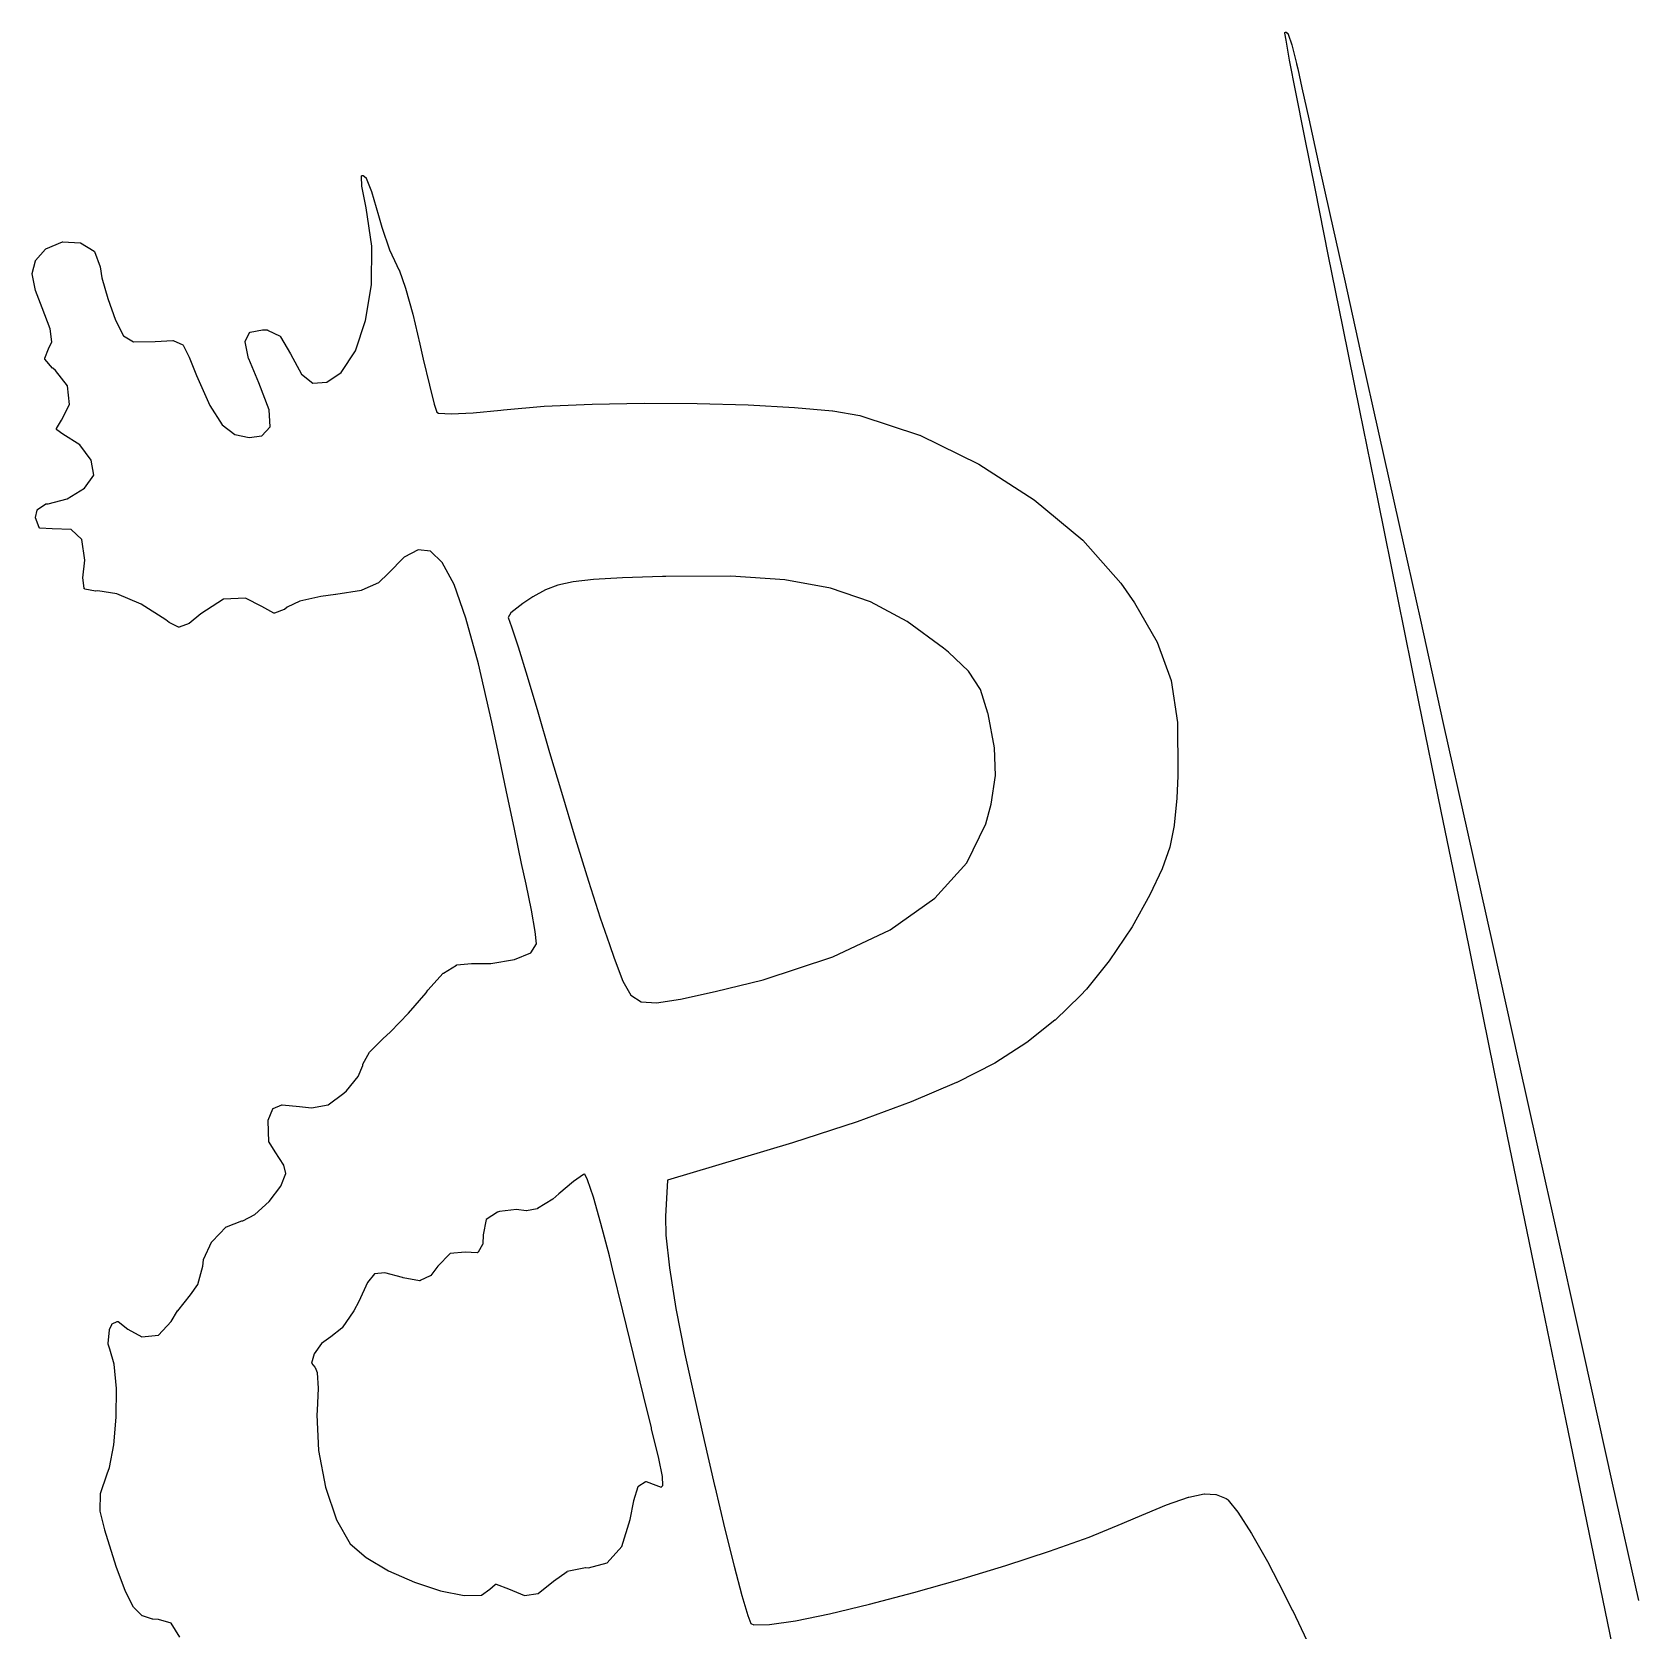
# Model space of a CAD drawing. Extents: x 42 to 258, y -102 to -28.
# Drawn here: x 113.97 to 122.33, y -86.21 to -77.87 of the extents above; entities that cross this region are included whole.
import ezdxf

# ---------------------------------------------------------------- set-up
doc = ezdxf.new("R2010")
doc.units = 0
doc.header["$MEASUREMENT"] = 0
doc.layers.add('BLACK', color=7, linetype='CONTINUOUS')

msp = doc.modelspace()

# ---------------------------------------------------------------- linework, layer by layer
at = {"layer": 'Black'}
for p, q in [((120.497, -77.876), (120.498, -77.8755)), ((120.497, -77.8772), (120.497, -77.876)), ((120.497, -77.8779), (120.497, -77.8772)), ((120.497, -77.8772), (120.497, -77.8772)), ((120.497, -77.8772), (120.497, -77.8772)), ((120.497, -77.8789), (120.497, -77.8779)), ((120.503, -77.9154), (120.497, -77.8789)), ((120.497, -77.8789), (120.497, -77.8789)), ((120.497, -77.8789), (120.497, -77.8789)), ((120.498, -77.8749), (120.499, -77.8742)), ((120.498, -77.8755), (120.498, -77.8749)), ((120.498, -77.8755), (120.498, -77.8755)), ((120.498, -77.8755), (120.498, -77.8755)), ((120.499, -77.8742), (120.5, -77.8738)), ((120.499, -77.8742), (120.499, -77.8742)), ((120.499, -77.8742), (120.499, -77.8742)), ((120.5, -77.8734), (120.501, -77.8733)), ((120.5, -77.8738), (120.5, -77.8734)), ((120.5, -77.8734), (120.5, -77.8734)), ((120.5, -77.8734), (120.5, -77.8734)), ((120.501, -77.8733), (120.502, -77.8731)), ((120.502, -77.8731), (120.502, -77.8731)), ((120.502, -77.8731), (120.502, -77.8732)), ((120.502, -77.8731), (120.502, -77.8731)), ((120.502, -77.8732), (120.504, -77.8735)), ((120.503, -77.9155), (120.503, -77.9154)), ((120.503, -77.9156), (120.503, -77.9155)), ((120.522, -78.0194), (120.503, -77.9156)), ((120.504, -77.8735), (120.504, -77.8735)), ((120.504, -77.8735), (120.504, -77.8735)), ((120.504, -77.8735), (120.505, -77.8741)), ((120.505, -77.8741), (120.505, -77.8744)), ((120.505, -77.8744), (120.505, -77.8744)), ((120.505, -77.8744), (120.505, -77.8744)), ((120.505, -77.8744), (120.513, -77.8811)), ((120.513, -77.8811), (120.513, -77.8814)), ((120.513, -77.8814), (120.513, -77.8816)), ((120.513, -77.8816), (120.514, -77.882)), ((120.514, -77.882), (120.514, -77.8824)), ((120.514, -77.8824), (120.514, -77.8828)), ((120.514, -77.8828), (120.514, -77.8831)), ((120.514, -77.8831), (120.534, -77.94)), ((120.555, -78.1868), (120.522, -78.0194)), ((120.522, -78.0194), (120.522, -78.0194)), ((120.522, -78.0194), (120.522, -78.0194)), ((120.534, -77.94), (120.534, -77.9402)), ((120.534, -77.9402), (120.534, -77.9404)), ((120.534, -77.9404), (120.558, -78.0377)), ((120.558, -78.0377), (120.558, -78.0378)), ((120.558, -78.0378), (120.558, -78.0379)), ((120.558, -78.0379), (120.564, -78.0652)), ((120.564, -78.0652), (120.586, -78.1633)), ((120.6, -78.414), (120.555, -78.1868)), ((120.555, -78.1868), (120.555, -78.1868)), ((120.555, -78.1868), (120.555, -78.1868)), ((120.586, -78.1633), (120.586, -78.1633)), ((120.586, -78.1633), (120.622, -78.3259)), ((120.622, -78.3259), (120.622, -78.3259)), ((120.622, -78.3259), (120.671, -78.549)), ((120.656, -78.6973), (120.6, -78.414)), ((120.6, -78.414), (120.6, -78.414)), ((120.6, -78.414), (120.6, -78.414)), ((120.671, -78.549), (120.671, -78.549)), ((120.671, -78.549), (120.733, -78.8286)), ((115.686, -78.6226), (115.687, -78.6222)), ((115.686, -78.623), (115.686, -78.6226)), ((115.686, -78.6233), (115.686, -78.623)), ((115.686, -78.6238), (115.686, -78.6233)), ((115.686, -78.6242), (115.686, -78.6238)), ((115.686, -78.6247), (115.686, -78.6242)), ((115.686, -78.6251), (115.686, -78.6247)), ((115.688, -78.6755), (115.686, -78.6251)), ((115.687, -78.6212), (115.688, -78.621)), ((115.687, -78.6215), (115.687, -78.6212)), ((115.687, -78.6218), (115.687, -78.6215)), ((115.687, -78.6222), (115.687, -78.6218)), ((115.688, -78.6206), (115.689, -78.6205)), ((115.688, -78.621), (115.688, -78.6206)), ((115.688, -78.6758), (115.688, -78.6755)), ((115.688, -78.6762), (115.688, -78.6758)), ((115.71, -78.7893), (115.688, -78.6762)), ((115.689, -78.6202), (115.69, -78.62)), ((115.689, -78.6203), (115.689, -78.6202)), ((115.689, -78.6205), (115.689, -78.6203)), ((115.69, -78.62), (115.691, -78.6199)), ((115.69, -78.62), (115.69, -78.62)), ((115.691, -78.6199), (115.692, -78.6199)), ((115.691, -78.6199), (115.691, -78.6199)), ((115.692, -78.6199), (115.692, -78.62)), ((115.692, -78.62), (115.692, -78.6201)), ((115.692, -78.6201), (115.693, -78.6203)), ((115.693, -78.6203), (115.693, -78.6204)), ((115.693, -78.6204), (115.694, -78.6207)), ((115.694, -78.6207), (115.694, -78.6209)), ((115.694, -78.6209), (115.709, -78.6322)), ((115.709, -78.6322), (115.709, -78.6325)), ((115.709, -78.6325), (115.709, -78.6328)), ((115.709, -78.6328), (115.71, -78.6332)), ((115.71, -78.6332), (115.71, -78.6334)), ((115.71, -78.6334), (115.71, -78.6339)), ((115.71, -78.6339), (115.71, -78.6343)), ((115.71, -78.6343), (115.738, -78.704)), ((115.738, -78.704), (115.738, -78.7042)), ((115.738, -78.7042), (115.738, -78.7045)), ((115.738, -78.7045), (115.774, -78.8293)), ((120.723, -79.0328), (120.656, -78.6973)), ((120.656, -78.6973), (120.656, -78.6973)), ((120.656, -78.6973), (120.656, -78.6973)), ((115.739, -78.9898), (115.71, -78.7893)), ((115.774, -78.8293), (115.774, -78.8293)), ((115.774, -78.8293), (115.774, -78.8294)), ((115.774, -78.8294), (115.791, -78.8903)), ((120.733, -78.8286), (120.807, -79.161)), ((115.791, -78.8903), (115.831, -79.0075)), ((113.987, -79.0642), (114.039, -79.0045)), ((114.039, -79.0041), (114.04, -79.0038)), ((114.039, -79.0044), (114.039, -79.0041)), ((114.039, -79.0045), (114.039, -79.0044)), ((114.04, -79.0035), (114.041, -79.0034)), ((114.04, -79.0038), (114.04, -79.0035)), ((114.041, -79.0032), (114.127, -78.9671)), ((114.041, -79.0034), (114.041, -79.0032)), ((114.127, -78.9671), (114.128, -78.967)), ((114.127, -78.9671), (114.127, -78.9671)), ((114.128, -78.9669), (114.129, -78.9668)), ((114.128, -78.967), (114.128, -78.9669)), ((114.129, -78.9668), (114.129, -78.9668)), ((114.129, -78.9668), (114.129, -78.9668)), ((114.129, -78.9668), (114.219, -78.9712)), ((114.219, -78.9712), (114.219, -78.9713)), ((114.219, -78.9713), (114.22, -78.9713)), ((114.22, -78.9713), (114.22, -78.9715)), ((114.22, -78.9715), (114.221, -78.9716)), ((114.221, -78.9716), (114.221, -78.9718)), ((114.221, -78.9718), (114.221, -78.9719)), ((114.221, -78.9719), (114.292, -79.0148)), ((114.292, -79.0148), (114.293, -79.0153)), ((114.293, -79.0153), (114.293, -79.0158)), ((114.293, -79.0158), (114.293, -79.0159)), ((114.293, -79.0159), (114.293, -79.0159)), ((114.293, -79.0159), (114.294, -79.0167)), ((114.294, -79.0167), (114.294, -79.0173)), ((114.294, -79.0173), (114.323, -79.0965)), ((115.737, -79.1907), (115.739, -78.9898)), ((115.831, -79.0075), (115.869, -79.089)), ((113.969, -79.131), (113.986, -79.0662)), ((113.986, -79.0656), (113.987, -79.0651)), ((113.986, -79.0659), (113.986, -79.0656)), ((113.986, -79.0662), (113.986, -79.0659)), ((113.987, -79.0644), (113.987, -79.0642)), ((113.987, -79.0646), (113.987, -79.0644)), ((113.987, -79.0651), (113.987, -79.0646)), ((114.323, -79.0965), (114.323, -79.097)), ((114.323, -79.097), (114.324, -79.0975)), ((114.324, -79.0975), (114.332, -79.1543)), ((115.869, -79.089), (115.88, -79.1125)), ((120.801, -79.4169), (120.723, -79.0328)), ((120.723, -79.0328), (120.723, -79.0328)), ((113.969, -79.1313), (113.969, -79.131)), ((113.969, -79.1315), (113.969, -79.1313)), ((113.969, -79.1321), (113.969, -79.1315)), ((113.969, -79.1328), (113.969, -79.1321)), ((113.969, -79.133), (113.969, -79.1328)), ((113.969, -79.1333), (113.969, -79.133)), ((113.986, -79.2196), (113.969, -79.1333)), ((114.332, -79.1543), (114.363, -79.2616)), ((115.707, -79.3773), (115.737, -79.1907)), ((115.88, -79.1125), (115.881, -79.1128)), ((115.881, -79.1128), (115.881, -79.1131)), ((115.881, -79.1131), (115.914, -79.2079)), ((120.807, -79.161), (120.892, -79.5421)), ((113.986, -79.22), (113.986, -79.2196)), ((113.986, -79.2205), (113.986, -79.22)), ((114.022, -79.3098), (113.986, -79.2205)), ((114.363, -79.2616), (114.404, -79.3743)), ((115.914, -79.2079), (115.914, -79.2081)), ((115.914, -79.2081), (115.914, -79.2082)), ((115.914, -79.2082), (115.953, -79.3439)), ((114.064, -79.4206), (114.022, -79.3098)), ((115.953, -79.3439), (115.953, -79.344)), ((115.953, -79.344), (115.953, -79.3441)), ((115.953, -79.3441), (115.99, -79.4995)), ((114.072, -79.4877), (114.064, -79.4206)), ((114.404, -79.3743), (114.445, -79.4572)), ((115.079, -79.4849), (115.102, -79.44)), ((115.102, -79.4389), (115.103, -79.4386)), ((115.102, -79.4391), (115.102, -79.4389)), ((115.102, -79.4396), (115.102, -79.4391)), ((115.102, -79.44), (115.102, -79.4396)), ((115.103, -79.4383), (115.104, -79.438)), ((115.103, -79.4386), (115.103, -79.4383)), ((115.104, -79.4377), (115.105, -79.4375)), ((115.104, -79.4379), (115.104, -79.4377)), ((115.104, -79.438), (115.104, -79.4379)), ((115.105, -79.4374), (115.169, -79.4245)), ((115.105, -79.4375), (115.105, -79.4374)), ((115.169, -79.4245), (115.17, -79.4245)), ((115.17, -79.4245), (115.171, -79.4244)), ((115.171, -79.4244), (115.194, -79.4258)), ((115.194, -79.4258), (115.194, -79.4259)), ((115.194, -79.4259), (115.195, -79.4259)), ((115.195, -79.4259), (115.195, -79.4261)), ((115.195, -79.4261), (115.196, -79.4263)), ((115.196, -79.4263), (115.196, -79.4263)), ((115.196, -79.4263), (115.196, -79.4264)), ((115.196, -79.4264), (115.262, -79.459)), ((115.654, -79.5346), (115.707, -79.3773)), ((120.887, -79.8457), (120.801, -79.4169)), ((120.801, -79.4169), (120.801, -79.4169)), ((114.035, -79.5725), (114.054, -79.525)), ((114.054, -79.5247), (114.072, -79.4877)), ((114.054, -79.5249), (114.054, -79.5247)), ((114.054, -79.525), (114.054, -79.5249)), ((114.445, -79.4572), (114.497, -79.488)), ((114.497, -79.488), (114.61, -79.4868)), ((114.61, -79.4868), (114.702, -79.4804)), ((114.702, -79.4804), (114.702, -79.4805)), ((114.702, -79.4805), (114.703, -79.4804)), ((114.703, -79.4804), (114.703, -79.4806)), ((114.703, -79.4806), (114.704, -79.4806)), ((114.704, -79.4806), (114.704, -79.4808)), ((114.704, -79.4808), (114.704, -79.4809)), ((114.704, -79.4809), (114.754, -79.5026)), ((114.754, -79.5026), (114.754, -79.5031)), ((114.754, -79.5031), (114.755, -79.5035)), ((114.755, -79.5035), (114.755, -79.5036)), ((114.755, -79.5036), (114.755, -79.5036)), ((114.755, -79.5036), (114.756, -79.5043)), ((114.756, -79.5043), (114.756, -79.5049)), ((114.756, -79.5049), (114.788, -79.567)), ((115.079, -79.4857), (115.079, -79.4849)), ((115.079, -79.4865), (115.079, -79.4857)), ((115.079, -79.4866), (115.079, -79.4865)), ((115.079, -79.4874), (115.079, -79.4866)), ((115.079, -79.4866), (115.079, -79.4866)), ((115.079, -79.4882), (115.079, -79.4874)), ((115.097, -79.575), (115.079, -79.4882)), ((115.262, -79.459), (115.263, -79.4594)), ((115.263, -79.4594), (115.263, -79.4597)), ((115.263, -79.4597), (115.263, -79.4599)), ((115.263, -79.4599), (115.264, -79.4601)), ((115.264, -79.4601), (115.264, -79.4605)), ((115.264, -79.4605), (115.264, -79.461)), ((115.264, -79.461), (115.316, -79.5495)), ((115.99, -79.4995), (115.99, -79.4996)), ((115.99, -79.4996), (115.99, -79.4996)), ((115.99, -79.4996), (116.007, -79.5774)), ((114.035, -79.5726), (114.035, -79.5725)), ((114.035, -79.5727), (114.035, -79.5726)), ((114.035, -79.5735), (114.035, -79.5727)), ((114.035, -79.5742), (114.035, -79.5735)), ((114.035, -79.5743), (114.035, -79.5742)), ((114.035, -79.5744), (114.035, -79.5743)), ((114.035, -79.5752), (114.035, -79.5744)), ((114.035, -79.5759), (114.035, -79.5752)), ((114.035, -79.576), (114.035, -79.5759)), ((114.035, -79.5761), (114.035, -79.576)), ((114.035, -79.5768), (114.035, -79.5761)), ((114.036, -79.5775), (114.035, -79.5768)), ((114.036, -79.5776), (114.036, -79.5775)), ((114.036, -79.5775), (114.036, -79.5775)), ((114.076, -79.6249), (114.036, -79.5776)), ((114.788, -79.567), (114.788, -79.5673)), ((114.788, -79.5673), (114.788, -79.5675)), ((114.788, -79.5675), (114.825, -79.6632)), ((115.098, -79.5754), (115.097, -79.575)), ((115.098, -79.5759), (115.098, -79.5754)), ((115.151, -79.7018), (115.098, -79.5759)), ((115.316, -79.5495), (115.316, -79.5496)), ((115.316, -79.5496), (115.316, -79.5497)), ((115.316, -79.5497), (115.372, -79.6567)), ((115.58, -79.6478), (115.654, -79.5346)), ((116.007, -79.5774), (116.039, -79.7128)), ((120.892, -79.5421), (120.987, -79.9682)), ((114.076, -79.6253), (114.076, -79.6249)), ((114.077, -79.6257), (114.076, -79.6253)), ((114.091, -79.6363), (114.077, -79.6257)), ((114.154, -79.7166), (114.091, -79.6363)), ((114.825, -79.6632), (114.896, -79.82)), ((115.372, -79.6567), (115.432, -79.7035)), ((115.505, -79.6981), (115.58, -79.6478)), ((114.164, -79.8145), (114.154, -79.7166)), ((115.205, -79.8422), (115.151, -79.7018)), ((115.432, -79.7035), (115.505, -79.6981)), ((116.039, -79.7128), (116.064, -79.8119)), ((114.123, -79.896), (114.164, -79.8145)), ((114.896, -79.82), (114.96, -79.9195)), ((115.209, -79.9315), (115.205, -79.8422)), ((116.064, -79.8119), (116.078, -79.8552)), ((116.078, -79.8552), (116.086, -79.8588)), ((116.086, -79.8588), (116.153, -79.8627)), ((116.153, -79.8627), (116.267, -79.8574)), ((116.267, -79.8574), (116.411, -79.8434)), ((116.411, -79.8434), (116.426, -79.8417)), ((116.426, -79.8417), (116.638, -79.8238)), ((116.426, -79.8417), (116.426, -79.8417)), ((116.426, -79.8417), (116.426, -79.8417)), ((116.638, -79.8237), (116.888, -79.8125)), ((116.638, -79.8238), (116.638, -79.8237)), ((116.638, -79.8238), (116.638, -79.8238)), ((116.888, -79.8125), (117.158, -79.8077)), ((116.888, -79.8125), (116.888, -79.8125)), ((116.888, -79.8125), (116.888, -79.8125)), ((117.158, -79.8077), (117.158, -79.8077)), ((117.158, -79.8077), (117.158, -79.8077)), ((117.158, -79.8077), (117.434, -79.809)), ((117.434, -79.809), (117.434, -79.8091)), ((117.434, -79.8091), (117.434, -79.8091)), ((117.434, -79.8091), (117.7, -79.8164)), ((117.7, -79.8164), (117.7, -79.8164)), ((117.7, -79.8164), (117.7, -79.8164)), ((117.7, -79.8164), (117.941, -79.8295)), ((117.941, -79.8295), (117.941, -79.8295)), ((117.941, -79.8295), (117.941, -79.8295)), ((117.941, -79.8295), (118.14, -79.8481)), ((118.14, -79.8481), (118.14, -79.8481)), ((118.14, -79.8481), (118.141, -79.8481)), ((118.141, -79.8481), (118.283, -79.872)), ((120.983, -80.3156), (120.887, -79.8457)), ((120.887, -79.8457), (120.887, -79.8457)), ((114.096, -79.9406), (114.097, -79.94)), ((114.096, -79.9408), (114.096, -79.9406)), ((114.096, -79.941), (114.096, -79.9408)), ((114.096, -79.9416), (114.096, -79.941)), ((114.096, -79.9423), (114.096, -79.9416)), ((114.096, -79.9425), (114.096, -79.9423)), ((114.097, -79.9427), (114.096, -79.9425)), ((114.097, -79.939), (114.123, -79.896)), ((114.097, -79.9392), (114.097, -79.939)), ((114.097, -79.9393), (114.097, -79.9392)), ((114.097, -79.94), (114.097, -79.9393)), ((114.097, -79.9433), (114.097, -79.9427)), ((114.097, -79.944), (114.097, -79.9433)), ((114.097, -79.9441), (114.097, -79.944)), ((114.097, -79.9443), (114.097, -79.9441)), ((114.098, -79.9448), (114.097, -79.9443)), ((114.098, -79.9453), (114.098, -79.9448)), ((114.098, -79.9454), (114.098, -79.9453)), ((114.098, -79.9456), (114.098, -79.9454)), ((114.96, -79.9195), (115.026, -79.9716)), ((115.166, -79.977), (115.209, -79.9315)), ((118.283, -79.872), (118.283, -79.872)), ((118.283, -79.872), (118.283, -79.8721)), ((118.283, -79.8721), (118.287, -79.8731)), ((118.287, -79.8731), (118.288, -79.8732)), ((118.288, -79.8732), (118.288, -79.8732)), ((118.288, -79.8732), (118.594, -79.9748)), ((114.129, -79.9686), (114.098, -79.9456)), ((114.129, -79.9687), (114.129, -79.9686)), ((114.129, -79.9689), (114.129, -79.9687)), ((114.217, -80.0245), (114.129, -79.9689)), ((114.276, -80.1041), (114.217, -80.0245)), ((115.026, -79.9716), (115.101, -79.9868)), ((115.101, -79.9868), (115.166, -79.977)), ((118.594, -79.9748), (118.595, -79.9749)), ((118.595, -79.9749), (118.595, -79.975)), ((118.595, -79.975), (118.902, -80.1246)), ((120.987, -79.9682), (121.091, -80.4352)), ((114.29, -80.1822), (114.276, -80.1041)), ((114.242, -80.2499), (114.29, -80.1822)), ((114.29, -80.1822), (114.29, -80.1822)), ((118.902, -80.1246), (118.902, -80.1248)), ((118.902, -80.1248), (118.902, -80.1249)), ((118.902, -80.1249), (119.191, -80.3109)), ((114.152, -80.3059), (114.242, -80.2499)), ((113.996, -80.3636), (113.997, -80.3631)), ((113.996, -80.3637), (113.996, -80.3636)), ((113.997, -80.3631), (113.998, -80.3625)), ((113.998, -80.3624), (114.041, -80.3324)), ((113.998, -80.3625), (113.998, -80.3624)), ((113.998, -80.3625), (113.998, -80.3625)), ((114.041, -80.3324), (114.042, -80.3322)), ((114.042, -80.3322), (114.042, -80.3319)), ((114.042, -80.3319), (114.043, -80.3319)), ((114.043, -80.3319), (114.043, -80.3317)), ((114.043, -80.3317), (114.044, -80.3317)), ((114.044, -80.3316), (114.052, -80.3314)), ((114.044, -80.3317), (114.044, -80.3316)), ((114.052, -80.3314), (114.152, -80.3059)), ((119.191, -80.3109), (119.191, -80.3111)), ((119.191, -80.3111), (119.191, -80.3112)), ((119.191, -80.3112), (119.444, -80.5219)), ((121.085, -80.8227), (120.983, -80.3156)), ((120.983, -80.3156), (120.983, -80.3156)), ((113.987, -80.4029), (113.996, -80.3654)), ((113.987, -80.4036), (113.987, -80.4029)), ((113.987, -80.4042), (113.987, -80.4036)), ((113.987, -80.4044), (113.987, -80.4042)), ((113.987, -80.4047), (113.987, -80.4044)), ((113.987, -80.4053), (113.987, -80.4047)), ((113.987, -80.4059), (113.987, -80.4053)), ((114.006, -80.4559), (113.987, -80.4059)), ((113.996, -80.3638), (113.996, -80.3637)), ((113.996, -80.3645), (113.996, -80.3638)), ((113.996, -80.3652), (113.996, -80.3645)), ((113.996, -80.3653), (113.996, -80.3652)), ((113.996, -80.3654), (113.996, -80.3653)), ((121.091, -80.4352), (121.203, -80.9393)), ((114.006, -80.4561), (114.006, -80.4559)), ((114.006, -80.4564), (114.006, -80.4561)), ((114.007, -80.4569), (114.006, -80.4564)), ((114.007, -80.4574), (114.007, -80.4569)), ((114.007, -80.4576), (114.007, -80.4574)), ((114.007, -80.4578), (114.007, -80.4576)), ((114.008, -80.4581), (114.007, -80.4578)), ((114.008, -80.4585), (114.008, -80.4581)), ((114.008, -80.4586), (114.008, -80.4585)), ((114.009, -80.4587), (114.008, -80.4586)), ((114.009, -80.4589), (114.009, -80.4587)), ((114.01, -80.4591), (114.009, -80.4589)), ((114.073, -80.4627), (114.01, -80.4591)), ((114.01, -80.4591), (114.01, -80.4591)), ((114.01, -80.4591), (114.01, -80.4591)), ((114.173, -80.4657), (114.073, -80.4627)), ((114.073, -80.4627), (114.073, -80.4627)), ((114.073, -80.4627), (114.073, -80.4627)), ((114.228, -80.5179), (114.173, -80.4657)), ((114.243, -80.6258), (114.228, -80.5179)), ((119.444, -80.5219), (119.444, -80.5222)), ((119.444, -80.5222), (119.444, -80.5224)), ((119.444, -80.5224), (119.642, -80.7461)), ((115.908, -80.6109), (115.825, -80.6951)), ((115.98, -80.5719), (115.908, -80.6109)), ((116.045, -80.5796), (115.98, -80.5719)), ((116.106, -80.6381), (116.045, -80.5796)), ((114.234, -80.7171), (114.243, -80.6258)), ((115.825, -80.6952), (115.776, -80.7425)), ((115.825, -80.6951), (115.825, -80.6951)), ((115.825, -80.6951), (115.825, -80.6952)), ((116.168, -80.7528), (116.106, -80.6381)), ((114.234, -80.7176), (114.234, -80.7171)), ((114.234, -80.7182), (114.234, -80.7176)), ((114.24, -80.772), (114.234, -80.7182)), ((114.24, -80.7726), (114.24, -80.772)), ((114.24, -80.7731), (114.24, -80.7726)), ((114.241, -80.7734), (114.24, -80.7731)), ((114.241, -80.7737), (114.241, -80.7734)), ((114.241, -80.7741), (114.241, -80.7737)), ((114.241, -80.7746), (114.241, -80.7741)), ((114.242, -80.7748), (114.241, -80.7746)), ((114.242, -80.7751), (114.242, -80.7748)), ((114.242, -80.7754), (114.242, -80.7751)), ((114.243, -80.7757), (114.242, -80.7754)), ((114.243, -80.7759), (114.243, -80.7757)), ((114.243, -80.776), (114.243, -80.7759)), ((114.244, -80.7762), (114.243, -80.776)), ((114.244, -80.7764), (114.244, -80.7762)), ((114.299, -80.787), (114.244, -80.7764)), ((115.774, -80.7434), (115.687, -80.7828)), ((115.775, -80.7429), (115.774, -80.7434)), ((115.776, -80.7425), (115.775, -80.7429)), ((116.23, -80.9275), (116.168, -80.7528)), ((116.644, -80.7813), (116.579, -80.8171)), ((116.709, -80.7557), (116.644, -80.7813)), ((116.788, -80.7381), (116.709, -80.7557)), ((116.895, -80.7262), (116.788, -80.7381)), ((117.046, -80.7179), (116.895, -80.7262)), ((117.254, -80.711), (117.046, -80.7179)), ((117.271, -80.7105), (117.254, -80.711)), ((117.254, -80.711), (117.254, -80.711)), ((117.61, -80.7091), (117.271, -80.7105)), ((117.891, -80.7283), (117.61, -80.7091)), ((118.129, -80.7717), (117.891, -80.7283)), ((118.337, -80.843), (118.129, -80.7717)), ((119.642, -80.7461), (119.642, -80.7463)), ((119.642, -80.7463), (119.642, -80.7465)), ((119.642, -80.7465), (119.713, -80.8478)), ((114.3, -80.787), (114.299, -80.787)), ((114.301, -80.787), (114.3, -80.787)), ((114.312, -80.786), (114.301, -80.787)), ((114.411, -80.8007), (114.312, -80.786)), ((114.537, -80.8544), (114.411, -80.8007)), ((114.666, -80.9366), (114.537, -80.8544)), ((114.967, -80.829), (114.849, -80.905)), ((115.081, -80.8244), (114.967, -80.829)), ((115.166, -80.868), (115.081, -80.8244)), ((115.364, -80.8403), (115.298, -80.8711)), ((115.473, -80.8144), (115.364, -80.8403)), ((115.55, -80.8042), (115.473, -80.8144)), ((115.551, -80.8042), (115.55, -80.8042)), ((115.55, -80.8042), (115.55, -80.8042)), ((115.685, -80.7832), (115.551, -80.8042)), ((115.686, -80.783), (115.685, -80.7832)), ((115.687, -80.7828), (115.686, -80.783)), ((116.526, -80.8513), (116.463, -80.9003)), ((116.579, -80.8171), (116.526, -80.8513)), ((118.529, -80.9458), (118.337, -80.843)), ((119.713, -80.8478), (119.713, -80.848)), ((119.713, -80.848), (119.713, -80.8482)), ((119.713, -80.8482), (119.832, -81.0531)), ((121.195, -81.3634), (121.085, -80.8227)), ((121.085, -80.8227), (121.085, -80.8227)), ((114.683, -80.9499), (114.666, -80.9366)), ((114.849, -80.905), (114.788, -80.9556)), ((115.228, -80.9018), (115.166, -80.868)), ((115.228, -80.9019), (115.228, -80.9018)), ((115.229, -80.9021), (115.228, -80.9019)), ((115.229, -80.9022), (115.229, -80.9021)), ((115.23, -80.9023), (115.229, -80.9022)), ((115.231, -80.9023), (115.23, -80.9024)), ((115.23, -80.9024), (115.23, -80.9023)), ((115.23, -80.9023), (115.23, -80.9023)), ((115.232, -80.9022), (115.231, -80.9023)), ((115.231, -80.9023), (115.231, -80.9023)), ((115.283, -80.883), (115.232, -80.9021)), ((115.232, -80.9021), (115.232, -80.9022)), ((115.284, -80.8826), (115.283, -80.883)), ((115.285, -80.8822), (115.284, -80.8826)), ((115.298, -80.8711), (115.285, -80.8822)), ((116.295, -81.1655), (116.23, -80.9275)), ((116.463, -80.9003), (116.449, -80.9251)), ((116.449, -80.9251), (116.467, -80.9726)), ((118.719, -81.0838), (118.529, -80.9458)), ((121.203, -80.9393), (121.322, -81.4765)), ((114.683, -80.9501), (114.683, -80.9499)), ((114.684, -80.9504), (114.683, -80.9501)), ((114.732, -80.9748), (114.684, -80.9504)), ((114.732, -80.975), (114.732, -80.9748)), ((114.732, -80.9748), (114.732, -80.9748)), ((114.733, -80.9751), (114.732, -80.975)), ((114.733, -80.9753), (114.733, -80.9751)), ((114.734, -80.9752), (114.733, -80.9753)), ((114.735, -80.9752), (114.734, -80.9753)), ((114.734, -80.9753), (114.734, -80.9752)), ((114.736, -80.975), (114.735, -80.9751)), ((114.735, -80.9751), (114.735, -80.9752)), ((114.735, -80.9752), (114.735, -80.9752)), ((114.787, -80.9565), (114.736, -80.975)), ((114.788, -80.956), (114.787, -80.9565)), ((114.787, -80.9565), (114.787, -80.9565)), ((114.787, -80.9565), (114.787, -80.9565)), ((114.788, -80.9556), (114.788, -80.9556)), ((114.788, -80.9556), (114.788, -80.9556)), ((114.788, -80.9556), (114.788, -80.956)), ((116.467, -80.9726), (116.467, -80.9727)), ((116.467, -80.9727), (116.467, -80.9728)), ((116.467, -80.9728), (116.501, -81.078)), ((116.501, -81.078), (116.501, -81.078)), ((116.501, -81.078), (116.501, -81.0781)), ((116.501, -81.0781), (116.548, -81.2297)), ((118.744, -81.1048), (118.719, -81.0838)), ((118.849, -81.2041), (118.744, -81.1048)), ((119.832, -81.0531), (119.832, -81.0535)), ((119.832, -81.0535), (119.832, -81.0539)), ((119.832, -81.0539), (119.905, -81.2527)), ((116.365, -81.4703), (116.295, -81.1655)), ((116.548, -81.2297), (116.548, -81.2297)), ((116.548, -81.2297), (116.548, -81.2297)), ((116.548, -81.2297), (116.604, -81.4168)), ((118.911, -81.2996), (118.849, -81.2041)), ((119.905, -81.2527), (119.905, -81.2532)), ((119.905, -81.2532), (119.905, -81.2537)), ((119.905, -81.2537), (119.938, -81.4714)), ((118.95, -81.4239), (118.911, -81.2996)), ((121.196, -81.3634), (121.195, -81.3634)), ((121.312, -81.9337), (121.196, -81.3634)), ((116.604, -81.4168), (116.604, -81.4168)), ((116.604, -81.4168), (116.604, -81.4169)), ((116.604, -81.4169), (116.666, -81.6284)), ((118.951, -81.4267), (118.95, -81.4239)), ((118.984, -81.604), (118.951, -81.4267)), ((116.398, -81.6257), (116.365, -81.4703)), ((119.938, -81.4714), (119.938, -81.4718)), ((119.938, -81.4718), (119.938, -81.4721)), ((119.938, -81.4721), (119.94, -81.7335)), ((121.322, -81.4765), (121.448, -82.0431)), ((118.99, -81.749), (118.984, -81.604)), ((116.44, -81.8254), (116.398, -81.6257)), ((116.398, -81.6257), (116.398, -81.6257)), ((116.666, -81.6284), (116.666, -81.6284)), ((116.666, -81.6284), (116.727, -81.8353)), ((118.966, -81.8973), (118.99, -81.749)), ((119.94, -81.7496), (119.934, -81.8659)), ((119.94, -81.7335), (119.94, -81.7337)), ((119.94, -81.7337), (119.94, -81.7338)), ((119.94, -81.7338), (119.94, -81.7496)), ((119.94, -81.7496), (119.94, -81.7496)), ((116.482, -82.0281), (116.44, -81.8254)), ((116.44, -81.8254), (116.44, -81.8254)), ((116.44, -81.8254), (116.44, -81.8254)), ((116.727, -81.8353), (116.727, -81.8353)), ((116.727, -81.8353), (116.799, -82.0751)), ((119.934, -81.8661), (119.921, -82.0076)), ((119.934, -81.8659), (119.934, -81.866)), ((119.934, -81.866), (119.934, -81.8661)), ((118.938, -81.9994), (118.966, -81.8973)), ((121.434, -82.5301), (121.312, -81.9337)), ((121.312, -81.9337), (121.312, -81.9337)), ((116.52, -82.2072), (116.482, -82.0281)), ((116.482, -82.0281), (116.482, -82.0281)), ((116.482, -82.0281), (116.482, -82.0281)), ((118.84, -82.2039), (118.938, -81.9994)), ((119.921, -82.0082), (119.898, -82.1218)), ((119.921, -82.0076), (119.921, -82.0079)), ((119.921, -82.0079), (119.921, -82.0082)), ((116.799, -82.0751), (116.799, -82.0751)), ((116.799, -82.0751), (116.869, -82.2996)), ((121.448, -82.0431), (121.58, -82.635)), ((119.897, -82.1224), (119.857, -82.2342)), ((119.898, -82.1218), (119.897, -82.1221)), ((119.897, -82.1221), (119.897, -82.1224)), ((116.543, -82.3151), (116.52, -82.2072)), ((116.52, -82.2072), (116.52, -82.2072)), ((116.52, -82.2072), (116.52, -82.2072)), ((118.673, -82.3884), (118.84, -82.2039)), ((119.857, -82.2346), (119.794, -82.3707)), ((119.857, -82.2342), (119.857, -82.2344)), ((119.857, -82.2344), (119.857, -82.2346)), ((116.571, -82.4498), (116.543, -82.3151)), ((116.869, -82.2996), (116.93, -82.4906)), ((116.59, -82.5614), (116.571, -82.4498)), ((118.44, -82.5522), (118.673, -82.3884)), ((119.794, -82.371), (119.701, -82.5368)), ((119.794, -82.3707), (119.794, -82.3708)), ((119.794, -82.3708), (119.794, -82.371)), ((116.93, -82.4906), (116.977, -82.63)), ((119.701, -82.5372), (119.582, -82.7137)), ((119.701, -82.5368), (119.701, -82.537)), ((119.701, -82.537), (119.701, -82.5372)), ((121.56, -83.1486), (121.434, -82.5301)), ((121.434, -82.5301), (121.434, -82.5301)), ((116.598, -82.6257), (116.59, -82.5614)), ((118.142, -82.6943), (118.44, -82.5522)), ((116.482, -82.7082), (116.568, -82.6719)), ((116.568, -82.6719), (116.598, -82.6257)), ((116.977, -82.63), (117.002, -82.6998)), ((117.002, -82.6998), (117.047, -82.8195)), ((117.779, -82.8136), (118.142, -82.6943)), ((121.58, -82.635), (121.716, -83.2483)), ((116.031, -82.8679), (116.111, -82.7789)), ((116.111, -82.7789), (116.112, -82.7784)), ((116.112, -82.778), (116.18, -82.7366)), ((116.112, -82.7784), (116.112, -82.778)), ((116.18, -82.7364), (116.181, -82.7362)), ((116.18, -82.7365), (116.18, -82.7364)), ((116.18, -82.7366), (116.18, -82.7365)), ((116.181, -82.7362), (116.181, -82.736)), ((116.181, -82.736), (116.182, -82.736)), ((116.182, -82.7359), (116.258, -82.7285)), ((116.182, -82.736), (116.182, -82.7359)), ((116.258, -82.7285), (116.36, -82.7279)), ((116.258, -82.7285), (116.258, -82.7286)), ((116.258, -82.7286), (116.258, -82.7285)), ((116.36, -82.7279), (116.482, -82.7082)), ((119.582, -82.7141), (119.464, -82.8616)), ((119.582, -82.7137), (119.582, -82.7139)), ((119.582, -82.7139), (119.582, -82.7141)), ((116.022, -82.8803), (116.031, -82.8681)), ((116.031, -82.868), (116.031, -82.8679)), ((116.031, -82.8681), (116.031, -82.868)), ((117.047, -82.8195), (117.089, -82.8934)), ((117.528, -82.8744), (117.779, -82.8136)), ((119.464, -82.8618), (119.433, -82.895)), ((119.464, -82.8616), (119.464, -82.8617)), ((119.464, -82.8617), (119.464, -82.8618)), ((115.93, -82.988), (116.022, -82.8803)), ((117.089, -82.8934), (117.142, -82.9288)), ((117.142, -82.9288), (117.223, -82.9336)), ((117.223, -82.9336), (117.347, -82.9134)), ((117.347, -82.9134), (117.528, -82.8744)), ((119.433, -82.8952), (119.3, -83.0239)), ((119.433, -82.895), (119.433, -82.8951)), ((119.433, -82.8951), (119.433, -82.8952)), ((115.836, -83.085), (115.93, -82.988)), ((119.299, -83.0242), (119.153, -83.1399)), ((119.3, -83.024), (119.299, -83.0242)), ((119.3, -83.0239), (119.3, -83.024)), ((115.728, -83.1902), (115.796, -83.1206)), ((115.796, -83.1205), (115.797, -83.1204)), ((115.796, -83.1206), (115.796, -83.1205)), ((115.797, -83.1204), (115.836, -83.085)), ((115.693, -83.2523), (115.727, -83.1913)), ((115.727, -83.1913), (115.728, -83.1907)), ((115.728, -83.1907), (115.728, -83.1902)), ((119.153, -83.1402), (118.985, -83.247)), ((119.153, -83.1399), (119.153, -83.1401)), ((119.153, -83.1401), (119.153, -83.1402)), ((121.658, -83.6277), (121.56, -83.1486)), ((121.56, -83.1486), (121.56, -83.1486)), ((115.668, -83.3177), (115.692, -83.2607)), ((115.692, -83.2607), (115.693, -83.2542)), ((115.693, -83.2524), (115.693, -83.2523)), ((115.693, -83.2525), (115.693, -83.2524)), ((115.693, -83.2532), (115.693, -83.2525)), ((115.693, -83.254), (115.693, -83.2532)), ((115.693, -83.2541), (115.693, -83.254)), ((115.693, -83.2542), (115.693, -83.2541)), ((118.985, -83.2472), (118.787, -83.3488)), ((118.985, -83.247), (118.985, -83.2471)), ((118.985, -83.2471), (118.985, -83.2472)), ((121.716, -83.2483), (121.857, -83.8792)), ((115.607, -83.3914), (115.668, -83.3177)), ((118.786, -83.349), (118.55, -83.4495)), ((118.787, -83.3489), (118.786, -83.349)), ((118.787, -83.3488), (118.787, -83.3489)), ((115.511, -83.4654), (115.594, -83.4039)), ((115.594, -83.4039), (115.607, -83.3914)), ((118.55, -83.4496), (118.268, -83.5529)), ((118.55, -83.4495), (118.55, -83.4495)), ((118.55, -83.4495), (118.55, -83.4496)), ((115.2, -83.5442), (115.223, -83.4862)), ((115.223, -83.4853), (115.224, -83.4848)), ((115.223, -83.4858), (115.223, -83.4853)), ((115.223, -83.486), (115.223, -83.4858)), ((115.223, -83.4862), (115.223, -83.486)), ((115.224, -83.4844), (115.225, -83.4841)), ((115.224, -83.4846), (115.224, -83.4844)), ((115.224, -83.4848), (115.224, -83.4846)), ((115.225, -83.4836), (115.226, -83.4835)), ((115.225, -83.4837), (115.225, -83.4836)), ((115.225, -83.4841), (115.225, -83.4837)), ((115.226, -83.4835), (115.27, -83.4645)), ((115.27, -83.4644), (115.271, -83.4643)), ((115.27, -83.4645), (115.27, -83.4644)), ((115.271, -83.4643), (115.272, -83.4641)), ((115.271, -83.4643), (115.271, -83.4643)), ((115.272, -83.4641), (115.272, -83.4642)), ((115.272, -83.4642), (115.272, -83.4642)), ((115.272, -83.4642), (115.363, -83.4732)), ((115.363, -83.4732), (115.363, -83.4732)), ((115.363, -83.4732), (115.363, -83.4732)), ((115.363, -83.4732), (115.425, -83.4802)), ((115.425, -83.4802), (115.511, -83.4654)), ((115.199, -83.5478), (115.2, -83.5448)), ((115.199, -83.5485), (115.199, -83.5478)), ((115.199, -83.5492), (115.199, -83.5485)), ((115.203, -83.6576), (115.199, -83.5492)), ((115.2, -83.5445), (115.2, -83.5442)), ((115.2, -83.5448), (115.2, -83.5445)), ((118.268, -83.5529), (117.931, -83.6629)), ((118.268, -83.5529), (118.268, -83.5529)), ((118.268, -83.5529), (118.268, -83.5529)), ((115.203, -83.6581), (115.203, -83.6576)), ((115.203, -83.6585), (115.203, -83.6581)), ((115.203, -83.6589), (115.203, -83.6585)), ((115.204, -83.6593), (115.203, -83.6589)), ((115.204, -83.6597), (115.204, -83.6593)), ((115.204, -83.6601), (115.204, -83.6597)), ((115.235, -83.7091), (115.204, -83.6601)), ((117.931, -83.6629), (117.531, -83.7835)), ((117.931, -83.6629), (117.931, -83.6629)), ((117.931, -83.6629), (117.931, -83.6629)), ((121.817, -84.4036), (121.658, -83.6277)), ((121.658, -83.6277), (121.658, -83.6277)), ((115.28, -83.7796), (115.235, -83.7091)), ((115.235, -83.7091), (115.235, -83.7091)), ((115.235, -83.7091), (115.235, -83.7091)), ((115.291, -83.8225), (115.28, -83.7796)), ((117.531, -83.7835), (117.28, -83.857)), ((117.531, -83.7835), (117.531, -83.7835)), ((117.531, -83.7835), (117.531, -83.7835)), ((115.266, -83.8888), (115.291, -83.8225)), ((116.79, -83.8649), (116.714, -83.9297)), ((116.843, -83.8281), (116.79, -83.8649)), ((116.849, -83.8261), (116.843, -83.8281)), ((116.864, -83.8552), (116.849, -83.8261)), ((116.894, -83.946), (116.864, -83.8552)), ((117.28, -83.857), (117.27, -84.0473)), ((115.204, -83.9689), (115.266, -83.8888)), ((116.682, -83.9563), (116.603, -84.0061)), ((116.683, -83.9559), (116.682, -83.9561)), ((116.682, -83.9561), (116.682, -83.9563)), ((116.714, -83.9297), (116.683, -83.9559)), ((116.714, -83.9297), (116.714, -83.9297)), ((116.714, -83.9297), (116.714, -83.9297)), ((116.932, -84.0827), (116.894, -83.946)), ((121.857, -83.8792), (121.888, -84.018)), ((115.067, -84.0688), (115.13, -84.0372)), ((115.13, -84.0372), (115.204, -83.9689)), ((116.394, -84.0244), (116.335, -84.0628)), ((116.405, -84.0213), (116.394, -84.0244)), ((116.493, -84.0108), (116.405, -84.0213)), ((116.544, -84.0176), (116.493, -84.0108)), ((116.545, -84.0176), (116.544, -84.0176)), ((116.546, -84.0176), (116.545, -84.0176)), ((116.601, -84.0068), (116.546, -84.0176)), ((116.602, -84.0065), (116.601, -84.0068)), ((116.601, -84.0068), (116.601, -84.0068)), ((116.601, -84.0068), (116.601, -84.0068)), ((116.603, -84.0062), (116.602, -84.0065)), ((116.603, -84.0061), (116.603, -84.0061)), ((116.603, -84.0061), (116.603, -84.0062)), ((121.888, -84.018), (121.888, -84.018)), ((121.888, -84.018), (122.053, -84.761)), ((114.907, -84.1768), (114.98, -84.1015)), ((114.98, -84.1012), (114.981, -84.1009)), ((114.98, -84.1014), (114.98, -84.1012)), ((114.98, -84.1015), (114.98, -84.1014)), ((114.981, -84.1005), (114.982, -84.1004)), ((114.981, -84.1009), (114.981, -84.1005)), ((114.982, -84.1003), (115.062, -84.0693)), ((114.982, -84.1004), (114.982, -84.1003)), ((115.062, -84.0693), (115.063, -84.0692)), ((115.063, -84.069), (115.067, -84.0688)), ((115.063, -84.0692), (115.063, -84.069)), ((116.335, -84.0628), (116.319, -84.1428)), ((116.977, -84.2523), (116.932, -84.0827)), ((117.27, -84.0473), (117.272, -84.1444)), ((114.862, -84.2712), (114.906, -84.1781)), ((114.906, -84.1774), (114.907, -84.1768)), ((114.906, -84.1781), (114.906, -84.1774)), ((116.316, -84.1923), (116.293, -84.233)), ((116.317, -84.1907), (116.316, -84.1912)), ((116.316, -84.1912), (116.316, -84.1918)), ((116.316, -84.1918), (116.316, -84.192)), ((116.316, -84.192), (116.316, -84.1923)), ((116.319, -84.1428), (116.317, -84.1901)), ((116.317, -84.1901), (116.317, -84.1904)), ((116.317, -84.1904), (116.317, -84.1907)), ((117.272, -84.1444), (117.291, -84.3141)), ((114.858, -84.3063), (114.862, -84.2727)), ((114.862, -84.2719), (114.862, -84.2712)), ((114.862, -84.2727), (114.862, -84.2719)), ((116.148, -84.2407), (116.083, -84.3064)), ((116.226, -84.2336), (116.148, -84.2407)), ((116.289, -84.2356), (116.226, -84.2336)), ((116.29, -84.2355), (116.289, -84.2356)), ((116.289, -84.2356), (116.289, -84.2356)), ((116.289, -84.2356), (116.289, -84.2356)), ((116.291, -84.2353), (116.29, -84.2355)), ((116.292, -84.2349), (116.291, -84.2353)), ((116.291, -84.2353), (116.291, -84.2353)), ((116.291, -84.2353), (116.291, -84.2353)), ((116.293, -84.2338), (116.292, -84.2344)), ((116.292, -84.2344), (116.292, -84.2344)), ((116.292, -84.2344), (116.292, -84.2345)), ((116.292, -84.2345), (116.292, -84.2349)), ((116.293, -84.233), (116.293, -84.2331)), ((116.293, -84.2331), (116.293, -84.2332)), ((116.293, -84.2332), (116.293, -84.2338)), ((116.993, -84.3201), (116.977, -84.2523)), ((114.833, -84.4008), (114.858, -84.3063)), ((115.754, -84.3459), (115.717, -84.3903)), ((115.807, -84.3412), (115.754, -84.3459)), ((115.899, -84.3651), (115.807, -84.3412)), ((115.902, -84.366), (115.899, -84.3651)), ((115.903, -84.366), (115.902, -84.366)), ((115.903, -84.3661), (115.903, -84.366)), ((115.988, -84.3818), (115.903, -84.3661)), ((116.044, -84.3565), (115.991, -84.3814)), ((116.045, -84.3563), (116.044, -84.3565)), ((116.046, -84.3555), (116.045, -84.3558)), ((116.045, -84.3558), (116.045, -84.3562)), ((116.045, -84.3562), (116.045, -84.3563)), ((116.083, -84.3064), (116.046, -84.355)), ((116.046, -84.355), (116.046, -84.3552)), ((116.046, -84.3552), (116.046, -84.3555)), ((117.047, -84.5384), (116.993, -84.3201)), ((116.993, -84.3201), (116.993, -84.3201)), ((117.291, -84.3141), (117.324, -84.5258)), ((114.728, -84.539), (114.795, -84.4557)), ((114.795, -84.4557), (114.833, -84.4008)), ((115.717, -84.3903), (115.671, -84.4898)), ((115.989, -84.3818), (115.988, -84.3818)), ((115.99, -84.3819), (115.989, -84.3818)), ((115.991, -84.3816), (115.99, -84.3818)), ((115.99, -84.3818), (115.99, -84.3818)), ((115.99, -84.3818), (115.99, -84.3819)), ((115.991, -84.3814), (115.991, -84.3816)), ((121.963, -85.1113), (121.817, -84.4036)), ((121.817, -84.4036), (121.817, -84.4036)), ((114.694, -84.594), (114.727, -84.5395)), ((114.727, -84.5395), (114.728, -84.5393)), ((114.728, -84.5393), (114.728, -84.539)), ((115.646, -84.5396), (115.584, -84.6279)), ((115.671, -84.4899), (115.646, -84.539)), ((115.646, -84.539), (115.646, -84.5393)), ((115.646, -84.5393), (115.646, -84.5396)), ((115.671, -84.4898), (115.671, -84.4899)), ((115.671, -84.4899), (115.671, -84.4899)), ((117.103, -84.7671), (117.047, -84.5384)), ((117.047, -84.5384), (117.047, -84.5384)), ((117.324, -84.5258), (117.371, -84.7643)), ((114.372, -84.6361), (114.384, -84.6092)), ((114.384, -84.6092), (114.385, -84.6086)), ((114.384, -84.6092), (114.384, -84.6092)), ((114.384, -84.6092), (114.384, -84.6092)), ((114.385, -84.6078), (114.386, -84.6073)), ((114.385, -84.6086), (114.385, -84.6078)), ((114.385, -84.6078), (114.385, -84.6078)), ((114.385, -84.6078), (114.385, -84.6078)), ((114.386, -84.6073), (114.386, -84.6068)), ((114.386, -84.6068), (114.386, -84.6068)), ((114.386, -84.6068), (114.387, -84.6068)), ((114.387, -84.6068), (114.412, -84.5943)), ((114.412, -84.5941), (114.413, -84.594)), ((114.412, -84.5942), (114.412, -84.5941)), ((114.412, -84.5943), (114.412, -84.5942)), ((114.413, -84.594), (114.414, -84.5938)), ((114.414, -84.5938), (114.414, -84.5938)), ((114.414, -84.5938), (114.414, -84.5938)), ((114.414, -84.5938), (114.415, -84.5939)), ((114.415, -84.5939), (114.415, -84.5939)), ((114.415, -84.5939), (114.416, -84.594)), ((114.416, -84.594), (114.416, -84.594)), ((114.416, -84.594), (114.416, -84.5943)), ((114.416, -84.5943), (114.417, -84.5946)), ((114.417, -84.5946), (114.417, -84.5947)), ((114.417, -84.5947), (114.417, -84.5948)), ((114.417, -84.5948), (114.468, -84.6339)), ((114.627, -84.6655), (114.694, -84.594)), ((115.584, -84.6284), (115.583, -84.6289)), ((115.584, -84.6279), (115.584, -84.6284)), ((114.364, -84.7099), (114.365, -84.7098)), ((114.365, -84.7106), (114.364, -84.7099)), ((114.365, -84.7096), (114.372, -84.6376)), ((114.365, -84.7098), (114.365, -84.7096)), ((114.365, -84.7113), (114.365, -84.7106)), ((114.365, -84.7115), (114.365, -84.7113)), ((114.365, -84.7117), (114.365, -84.7115)), ((114.374, -84.7379), (114.365, -84.7117)), ((114.372, -84.6369), (114.372, -84.6361)), ((114.372, -84.6376), (114.372, -84.6369)), ((114.468, -84.6339), (114.541, -84.6747)), ((114.541, -84.6747), (114.627, -84.6655)), ((115.477, -84.709), (115.439, -84.7635)), ((115.526, -84.6745), (115.477, -84.709)), ((115.583, -84.6289), (115.526, -84.6742)), ((115.526, -84.6742), (115.526, -84.6743)), ((115.526, -84.6743), (115.526, -84.6743)), ((115.526, -84.6743), (115.526, -84.6744)), ((115.526, -84.6744), (115.526, -84.6745)), ((114.397, -84.8176), (114.374, -84.7379)), ((115.439, -84.7635), (115.425, -84.8119)), ((117.155, -84.9796), (117.103, -84.7671)), ((117.103, -84.7671), (117.103, -84.7671)), ((117.371, -84.7643), (117.415, -84.9687)), ((122.053, -84.761), (122.053, -84.761)), ((122.053, -84.761), (122.203, -85.4368)), ((114.408, -84.9438), (114.397, -84.8176)), ((115.425, -84.8119), (115.443, -84.8327)), ((115.443, -84.8327), (115.444, -84.8334)), ((115.444, -84.8334), (115.444, -84.8341)), ((115.444, -84.8341), (115.455, -84.8597)), ((115.455, -84.8597), (115.455, -84.8605)), ((115.455, -84.8605), (115.455, -84.8613)), ((115.455, -84.8613), (115.459, -84.9415)), ((114.407, -85.0923), (114.408, -84.9438)), ((115.459, -84.9419), (115.455, -85.0576)), ((115.459, -84.9415), (115.459, -84.9417)), ((115.459, -84.9417), (115.459, -84.9419)), ((117.196, -85.1491), (117.155, -84.9796)), ((117.155, -84.9796), (117.155, -84.9796)), ((117.155, -84.9796), (117.155, -84.9796)), ((117.415, -84.9687), (117.471, -85.2154)), ((114.395, -85.238), (114.407, -85.0923)), ((115.455, -85.0577), (115.453, -85.0813)), ((115.453, -85.0813), (115.462, -85.267)), ((115.455, -85.0576), (115.455, -85.0577)), ((115.455, -85.0577), (115.455, -85.0577)), ((122.095, -85.754), (121.963, -85.1113)), ((121.963, -85.1113), (121.963, -85.1113)), ((117.197, -85.1535), (117.196, -85.1491)), ((117.196, -85.1491), (117.196, -85.1491)), ((117.234, -85.3077), (117.197, -85.1535)), ((117.197, -85.1535), (117.197, -85.1535)), ((114.372, -85.3561), (114.395, -85.238)), ((115.462, -85.267), (115.498, -85.4581)), ((117.471, -85.2154), (117.525, -85.4493)), ((114.361, -85.3881), (114.372, -85.3561)), ((117.254, -85.4028), (117.234, -85.3077)), ((114.325, -85.4903), (114.361, -85.3881)), ((114.361, -85.3881), (114.361, -85.3881)), ((114.361, -85.3881), (114.361, -85.3881)), ((115.498, -85.4581), (115.555, -85.6287)), ((117.104, -85.5283), (117.128, -85.4544)), ((117.128, -85.4544), (117.129, -85.4537)), ((117.129, -85.4528), (117.13, -85.4523)), ((117.129, -85.4529), (117.129, -85.4528)), ((117.129, -85.453), (117.129, -85.4529)), ((117.129, -85.4537), (117.129, -85.453)), ((117.13, -85.4518), (117.164, -85.4296)), ((117.13, -85.4523), (117.13, -85.4518)), ((117.164, -85.4296), (117.165, -85.4294)), ((117.165, -85.4291), (117.166, -85.429)), ((117.165, -85.4294), (117.165, -85.4291)), ((117.166, -85.4289), (117.167, -85.4288)), ((117.166, -85.429), (117.166, -85.4289)), ((117.166, -85.4289), (117.166, -85.4289)), ((117.167, -85.4288), (117.167, -85.4288)), ((117.167, -85.4288), (117.168, -85.4288)), ((117.168, -85.4288), (117.168, -85.429)), ((117.168, -85.429), (117.169, -85.4291)), ((117.169, -85.4291), (117.22, -85.4469)), ((117.22, -85.4469), (117.22, -85.4469)), ((117.22, -85.4469), (117.22, -85.447)), ((117.22, -85.447), (117.247, -85.4573)), ((117.247, -85.4573), (117.256, -85.4484)), ((117.256, -85.4484), (117.254, -85.4028)), ((117.525, -85.4493), (117.525, -85.4493)), ((117.525, -85.4493), (117.526, -85.4548)), ((117.526, -85.4548), (117.579, -85.6764)), ((122.203, -85.4368), (122.203, -85.4368)), ((122.203, -85.4368), (122.339, -86.0484)), ((114.324, -85.5813), (114.325, -85.4918)), ((114.325, -85.4911), (114.325, -85.4903)), ((114.325, -85.4918), (114.325, -85.4911)), ((117.086, -85.6258), (117.104, -85.5289)), ((117.104, -85.5286), (117.104, -85.5283)), ((117.104, -85.5289), (117.104, -85.5286)), ((119.881, -85.5506), (119.995, -85.5098)), ((119.995, -85.5098), (119.996, -85.5098)), ((119.996, -85.5097), (120.077, -85.4926)), ((119.996, -85.5098), (119.996, -85.5097)), ((120.077, -85.4926), (120.078, -85.4925)), ((120.077, -85.4926), (120.077, -85.4926)), ((120.078, -85.4925), (120.137, -85.4959)), ((120.137, -85.4959), (120.138, -85.496)), ((120.138, -85.496), (120.139, -85.4962)), ((120.139, -85.4962), (120.191, -85.5168)), ((120.191, -85.5168), (120.191, -85.5171)), ((120.191, -85.5171), (120.192, -85.5174)), ((120.192, -85.5174), (120.201, -85.5245)), ((120.201, -85.5245), (120.202, -85.5249)), ((120.202, -85.5249), (120.202, -85.5254)), ((120.202, -85.5254), (120.252, -85.5876)), ((114.324, -85.5819), (114.324, -85.5813)), ((114.324, -85.5826), (114.324, -85.5819)), ((114.348, -85.6812), (114.324, -85.5826)), ((115.555, -85.6287), (115.627, -85.7528)), ((117.042, -85.7666), (117.086, -85.6258)), ((119.65, -85.6479), (119.718, -85.6185)), ((119.718, -85.6184), (119.88, -85.5507)), ((119.718, -85.6185), (119.718, -85.6184)), ((119.718, -85.6185), (119.718, -85.6185)), ((119.88, -85.5507), (119.881, -85.5507)), ((119.881, -85.5507), (119.881, -85.5506)), ((120.252, -85.5876), (120.252, -85.5879)), ((120.252, -85.5879), (120.252, -85.5881)), ((120.252, -85.5881), (120.323, -85.699)), ((114.348, -85.6814), (114.348, -85.6812)), ((114.348, -85.6815), (114.348, -85.6814)), ((114.407, -85.871), (114.348, -85.6815)), ((117.579, -85.6764), (117.628, -85.8694)), ((119.477, -85.718), (119.65, -85.6479)), ((120.323, -85.699), (120.323, -85.6991)), ((120.323, -85.6991), (120.323, -85.6992)), ((120.323, -85.6992), (120.406, -85.8456)), ((115.627, -85.7528), (115.709, -85.8253)), ((116.966, -85.8528), (117.042, -85.7666)), ((119.043, -85.8666), (119.271, -85.7918)), ((119.271, -85.7918), (119.477, -85.718)), ((122.215, -86.3347), (122.095, -85.754)), ((122.095, -85.754), (122.095, -85.754)), ((122.095, -85.754), (122.095, -85.754)), ((114.407, -85.8711), (114.407, -85.871)), ((114.407, -85.8712), (114.407, -85.8711)), ((114.455, -86.0012), (114.407, -85.8712)), ((115.709, -85.8253), (115.826, -85.8945)), ((116.758, -85.896), (116.852, -85.8772)), ((116.852, -85.8772), (116.853, -85.8772)), ((116.853, -85.8772), (116.854, -85.8772)), ((116.854, -85.8772), (116.868, -85.8786)), ((116.868, -85.8786), (116.966, -85.8528)), ((117.628, -85.8694), (117.668, -86.0233)), ((118.803, -85.9394), (119.043, -85.8666)), ((120.406, -85.8456), (120.406, -85.8457)), ((120.406, -85.8457), (120.406, -85.8458)), ((120.406, -85.8458), (120.493, -86.0145)), ((115.826, -85.8945), (115.962, -85.9539)), ((115.962, -85.9539), (116.098, -85.9981)), ((116.355, -85.9888), (116.382, -85.9649)), ((116.382, -85.9648), (116.383, -85.9644)), ((116.382, -85.9649), (116.382, -85.9648)), ((116.382, -85.9648), (116.382, -85.9648)), ((116.383, -85.9644), (116.383, -85.964)), ((116.383, -85.964), (116.384, -85.964)), ((116.384, -85.9638), (116.385, -85.9636)), ((116.384, -85.9639), (116.384, -85.9638)), ((116.384, -85.964), (116.384, -85.9639)), ((116.385, -85.9636), (116.385, -85.9636)), ((116.385, -85.9636), (116.385, -85.9636)), ((116.385, -85.9636), (116.386, -85.9638)), ((116.386, -85.9638), (116.387, -85.9639)), ((116.387, -85.9639), (116.387, -85.9639)), ((116.387, -85.9639), (116.387, -85.9639)), ((116.387, -85.9639), (116.451, -85.9872)), ((116.606, -86.0128), (116.686, -85.9479)), ((116.686, -85.9477), (116.757, -85.8968)), ((116.686, -85.9478), (116.686, -85.9477)), ((116.686, -85.9479), (116.686, -85.9478)), ((116.757, -85.8963), (116.758, -85.8961)), ((116.757, -85.8966), (116.757, -85.8963)), ((116.757, -85.8967), (116.757, -85.8966)), ((116.757, -85.8968), (116.757, -85.8967)), ((116.758, -85.8961), (116.758, -85.896)), ((116.758, -85.896), (116.758, -85.896)), ((118.563, -86.0074), (118.803, -85.9394)), ((114.455, -86.0015), (114.455, -86.0012)), ((114.455, -86.0018), (114.455, -86.0015)), ((114.498, -86.0832), (114.455, -86.0018)), ((116.098, -85.9981), (116.221, -86.0219)), ((116.221, -86.0219), (116.311, -86.0203)), ((116.311, -86.0203), (116.355, -85.9888)), ((116.451, -85.9872), (116.451, -85.9873)), ((116.451, -85.9873), (116.451, -85.9873)), ((116.451, -85.9873), (116.535, -86.0222)), ((116.535, -86.0222), (116.606, -86.0128)), ((117.668, -86.0233), (117.699, -86.1274)), ((118.333, -86.0678), (118.563, -86.0074)), ((120.493, -86.0145), (120.493, -86.0146)), ((120.493, -86.0146), (120.493, -86.0146)), ((120.493, -86.0146), (120.535, -86.0997)), ((114.498, -86.0838), (114.498, -86.0832)), ((114.499, -86.0844), (114.498, -86.0838)), ((114.543, -86.1279), (114.499, -86.0844)), ((114.543, -86.1281), (114.543, -86.1279)), ((114.543, -86.1283), (114.543, -86.1281)), ((114.544, -86.1286), (114.543, -86.1283)), ((114.544, -86.1289), (114.544, -86.1286)), ((114.544, -86.129), (114.544, -86.1289)), ((114.545, -86.1291), (114.544, -86.129)), ((114.597, -86.1456), (114.545, -86.1291)), ((117.699, -86.1274), (117.715, -86.1692)), ((117.947, -86.1541), (118.124, -86.1176)), ((118.124, -86.1176), (118.333, -86.0678)), ((120.535, -86.0997), (120.535, -86.0998)), ((120.535, -86.0998), (120.536, -86.0998)), ((120.536, -86.0998), (120.613, -86.2607)), ((114.598, -86.1458), (114.597, -86.1456)), ((114.597, -86.1456), (114.597, -86.1456)), ((114.627, -86.1472), (114.598, -86.1458)), ((114.693, -86.1675), (114.627, -86.1472)), ((114.738, -86.2392), (114.693, -86.1675)), ((117.715, -86.1692), (117.73, -86.1753)), ((117.73, -86.1753), (117.812, -86.1742)), ((117.812, -86.1742), (117.947, -86.1541))]:
    msp.add_line(p, q, dxfattribs=at)

doc.saveas('drawing.dxf')
